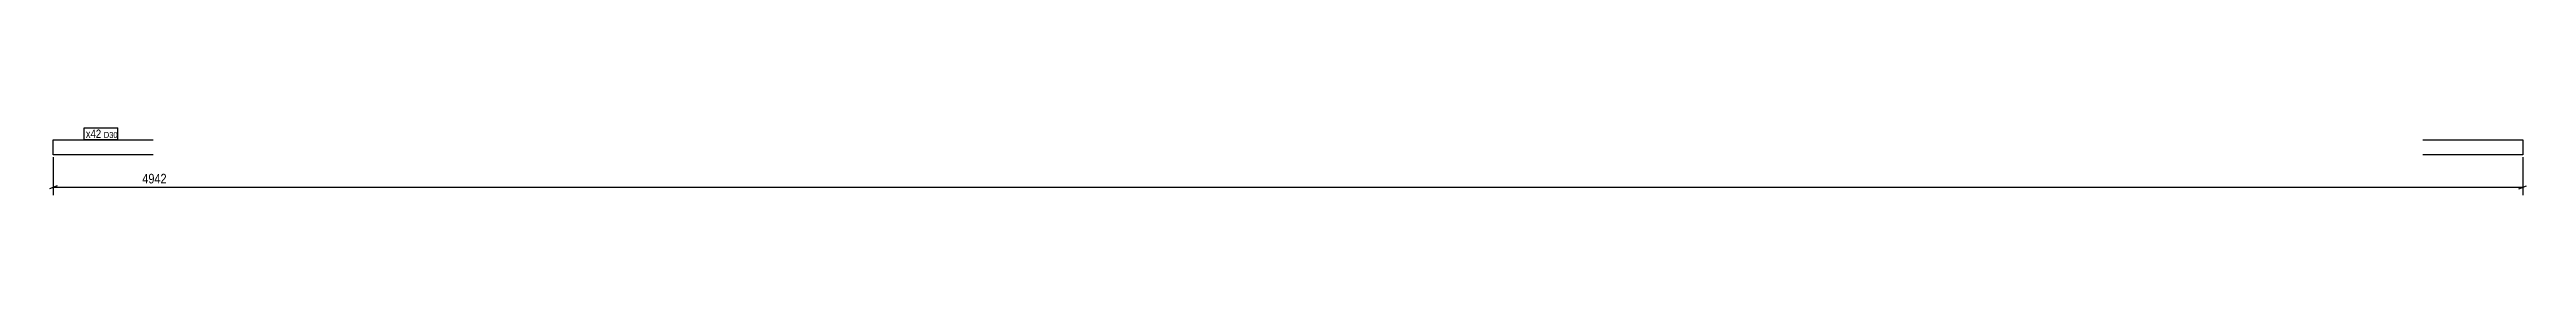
# Model space of a CAD drawing. Header units: millimetres. Extents: x 15 to 4972, y 15 to 150.
import ezdxf

# ---------------------------------------------------------------- set-up
doc = ezdxf.new("R2010")
doc.units = ezdxf.units.MM
for name, color, linetype in [('MÅLSÆTNING', 7, 'Continuous'), ('STÅL', 7, 'Continuous'), ('TEKST', 7, 'Continuous')]:
    doc.layers.add(name, color=color, linetype=linetype)
doc.styles.add('Arial Narrow', font='ARIALN.TTF', dxfattribs={"height": 0.2})

msp = doc.modelspace()

# ---------------------------------------------------------------- linework, layer by layer
at = {"layer": 'MÅLSÆTNING', "color": 7, "linetype": 'Continuous'}
for p, q in [((22.5, 91), (22.5, 15)), ((4964.9, 91), (4964.9, 15)), ((30, 34), (15, 28)), ((22.5, 31), (4964.9, 31)), ((4957.4, 28), (4972.4, 34))]:
    msp.add_line(p, q, dxfattribs=at)
at = {"layer": 'STÅL', "color": 2, "linetype": 'Continuous'}
for p, q in [((22.5, 126), (222.5, 126)), ((22.5, 96), (22.5, 126)), ((4764.9, 126), (4964.9, 126)), ((4964.9, 126), (4964.9, 124)), ((4964.9, 124), (4964.9, 96)), ((222.5, 96), (22.5, 96)), ((4964.9, 96), (4764.9, 96))]:
    msp.add_line(p, q, dxfattribs=at)

# ---------------------------------------------------------------- next in the draw order: wipeouts: each hides what was drawn before it
at = {"color": 0}
for points, layer in [([(4790.7, 34.8), (4790.7, 62.8), (196.6, 62.8), (196.6, 34.8)], 'MÅLSÆTNING'), ([(118.4, 129.5), (118.4, 147), (87.5, 147), (87.5, 129.5)], 'TEKST')]:
    msp.add_wipeout(points, dxfattribs=at).dxf.layer = layer

# ---------------------------------------------------------------- next in the draw order: texts
at = {"layer": 'MÅLSÆTNING', "color": 3, "style": 'Arial Narrow'}
msp.add_text('4942', height=19.09, dxfattribs=at).set_placement((200.6, 38.8))

# ---------------------------------------------------------------- next in the draw order: wipeouts: each hides what was drawn before it
at = {"color": 0}
msp.add_wipeout([(118.4, 129.5), (118.4, 147), (87.5, 147), (87.5, 129.5)], dxfattribs=at).dxf.layer = 'TEKST'

# ---------------------------------------------------------------- next in the draw order: linework, layer by layer
at = {"layer": 'TEKST', "color": 7, "linetype": 'Continuous'}
msp.add_line((84.5, 126.5), (84.5, 150), dxfattribs=at)

# ---------------------------------------------------------------- next in the draw order: wipeouts: each hides what was drawn before it
at = {"color": 0}
msp.add_wipeout([(148.8, 129.5), (148.8, 142), (123.7, 142), (123.7, 129.5)], dxfattribs=at).dxf.layer = 'TEKST'

# ---------------------------------------------------------------- next in the draw order: wipeouts: each hides what was drawn before it
msp.add_wipeout([(148.8, 129.5), (148.8, 142), (123.7, 142), (123.7, 129.5)], dxfattribs=at).dxf.layer = 'TEKST'

# ---------------------------------------------------------------- next in the draw order: linework, layer by layer
at = {"layer": 'TEKST', "color": 7, "linetype": 'Continuous'}
for p, q in [((84.5, 150), (151.8, 150)), ((151.8, 126.5), (151.8, 150)), ((84.5, 126.5), (151.8, 126.5))]:
    msp.add_line(p, q, dxfattribs=at)

# ---------------------------------------------------------------- next in the draw order: texts
at = {"layer": 'TEKST', "color": 3, "style": 'Arial Narrow'}
for s, height, p in [('x42', 16.7, (87.5, 129.5)), ('D30', 11.93, (123.7, 129.5))]:
    msp.add_text(s, height=height, dxfattribs=at).set_placement(p)

doc.saveas('drawing.dxf')
